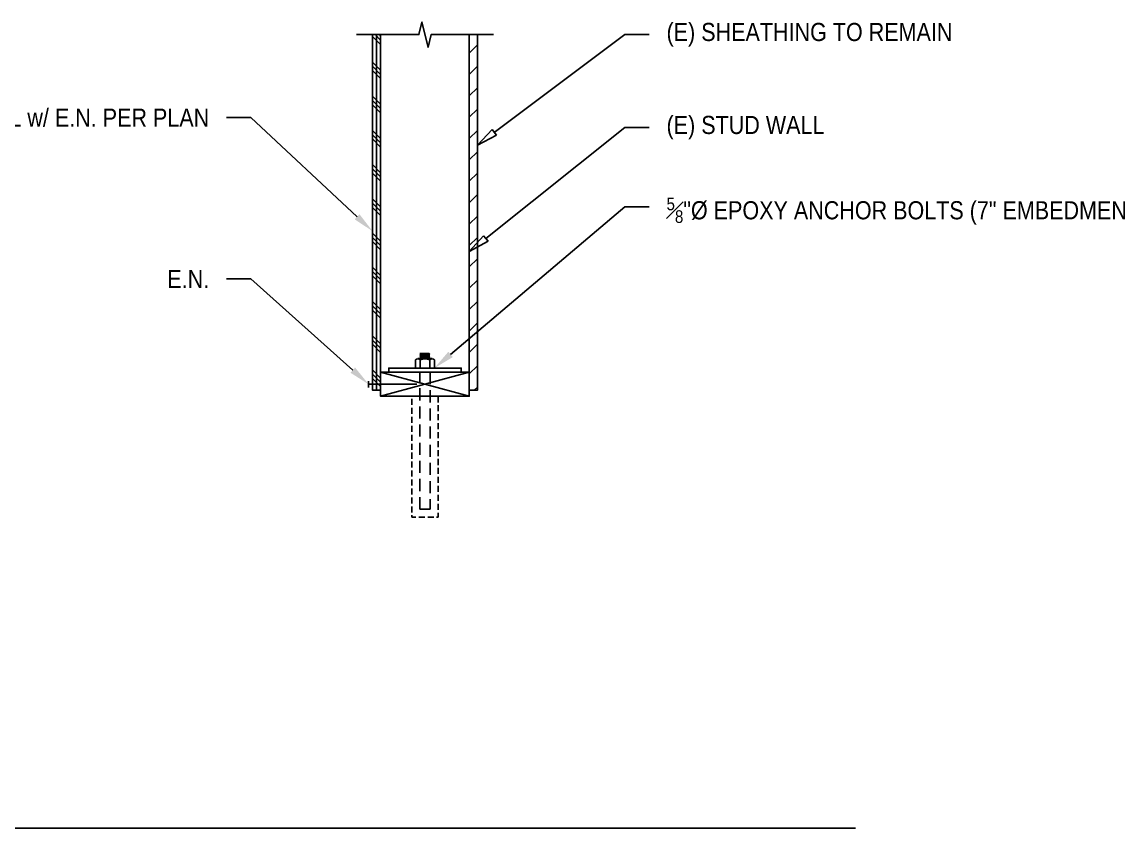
# Model space of a CAD drawing. Header units: inches. Extents: x -2661 to 42767, y -1222 to 9099.
# Drawn here: x 1818.1 to 1886.1, y 1316.5 to 1366.5 of the extents above; entities that cross this region are included whole.
import ezdxf
from ezdxf import colors
from ezdxf.entities.mleader import LeaderData, LeaderLine
from ezdxf.math import Vec2, Vec3

# ---------------------------------------------------------------- set-up
doc = ezdxf.new("R2010")
doc.units = ezdxf.units.IN
doc.header["$LTSCALE"] = 12
doc.header["$MEASUREMENT"] = 0
doc.linetypes.add('HIDDEN4', pattern=[0.09375, 0.0625, -0.03125])
doc.linetypes.add('HIDDEN8', pattern=[0.04625, 0.03125, -0.015])
doc.layers.get('0').update_dxf_attribs({"linetype": 'CONTINUOUS'})
for name, color, linetype in [('S-ANNO-NOTE', 4, 'CONTINUOUS'), ('S-ANNO-NOTE-EXIST', 251, 'CONTINUOUS'), ('S-BOLT', 2, 'CONTINUOUS'), ('S-BREAK', 2, 'CONTINUOUS'), ('S-EXISTING-WOOD', 1, 'CONTINUOUS'), ('S-NAIL', 2, 'CONTINUOUS'), ('S-SIMPSON', 2, 'CONTINUOUS'), ('S-WOOD', 3, 'CONTINUOUS')]:
    doc.layers.add(name, color=color, linetype=linetype)
doc.styles.add('Arial', font='arial.ttf', dxfattribs={"width": 0.85})

# ---------------------------------------------------------------- blocks, each defined once
blk = doc.blocks.new('NUT-SM-THREADS-new')
for p, q in [((0.39, 1.44), (-0.5, 1.44)), ((-0.5, 1.44), (-0.39, 1.37)), ((-0.5, 1.31), (-0.39, 1.37)), ((0.5, 1.25), (-0.5, 1.31)), ((-0.5, 1.31), (-0.39, 1.25)), ((-0.5, 1.19), (-0.39, 1.25)), ((0.5, 1.12), (-0.5, 1.19)), ((-0.5, 1.19), (-0.39, 1.12)), ((-0.5, 1.06), (-0.39, 1.12)), ((-0.39, 1.37), (0.39, 1.31)), ((-0.39, 1.25), (0.39, 1.19)), ((-0.39, 1.12), (0.39, 1.06)), ((0.5, 1.37), (-0.09, 1.41)), ((0.39, 1.44), (0.39, 1.44)), ((0.39, 1.44), (0.5, 1.37)), ((0.39, 1.31), (0.5, 1.37)), ((0.39, 1.31), (0.5, 1.25)), ((0.39, 1.19), (0.5, 1.25)), ((0.39, 1.19), (0.5, 1.12)), ((0.39, 1.06), (0.5, 1.12)), ((-0.94, 0.81), (-0.94, 0)), ((-0.94, 0), (-0.84, 0)), ((-0.84, 0), (0.84, 0)), ((-0.7, 0.94), (0.7, 0.94)), ((0.5, 1), (-0.5, 1.06)), ((-0.5, 1.06), (-0.39, 1)), ((-0.5, 0.94), (-0.39, 1)), ((-0.47, 0.81), (-0.47, 0)), ((-0.39, 1), (0.39, 0.94)), ((0.39, 1.06), (0.5, 1)), ((0.39, 0.94), (0.5, 1)), ((0.47, 0.81), (0.47, 0)), ((0.84, 0), (0.94, 0)), ((0.94, 0.81), (0.94, 0))]:
    blk.add_line(p, q)
for centre, radius, start, end in [((-0.7, 0.65), 0.283, 33.8901, 146.1099), ((0, -0.01), 0.943, 60.1583, 119.8417), ((0.7, 0.65), 0.283, 33.8901, 146.1099)]:
    blk.add_arc(centre, radius, start, end)
blk = doc.blocks.new('NUT-w-4.5in-WASHER')
at = {"layer": 'S-BOLT'}
blk.add_lwpolyline([(-2.25, 0), (2.25, 0), (2.25, 0.25), (-2.25, 0.25)], close=True, dxfattribs=at)
at = {"layer": 'S-BOLT', "xscale": 0.625, "yscale": 0.625, "zscale": 0.625}
blk.add_blockref('NUT-SM-THREADS-new', (0, 0.25), dxfattribs=at)
blk = doc.blocks.new('_ClosedBlank')
at = {"color": 0, "linetype": 'ByBlock', "lineweight": -2}
for p, q in [((-1, 0.167), (0, 0)), ((-1, 0.167), (-1, -0.167)), ((0, 0), (-1, -0.167))]:
    blk.add_line(p, q, dxfattribs=at)
blk = doc.blocks.new('*U1292')
at = {"color": 3}
blk.add_line((0.195, 0.25), (-0.195, 0.25), dxfattribs=at)
blk.add_line((0, 0.25), (0, -2.75))

msp = doc.modelspace()

# ---------------------------------------------------------------- hatches: boundary and pattern name
at = {"layer": 'S-EXISTING-WOOD'}
h = msp.add_hatch(dxfattribs=at)
h.set_pattern_fill('ANSI31', color=256, scale=7.5, style=0)
h.set_pattern_definition([(45, (1845.8364, 1348.6629), (-0.662913, 0.662913), [])])
h.paths.add_polyline_path([(1845.83637, 1365.71122), (1845.83637, 1343.66286), (1846.33637, 1343.66286), (1846.33637, 1365.71122)])
at = {"layer": 'S-WOOD'}
h = msp.add_hatch(dxfattribs=at)
h.set_pattern_fill('PLAST', color=1, scale=6, angle=-45, style=0)
h.set_pattern_definition([(315, (1812.4869, 1344.1629), (1.06066, 1.06066), []), (315, (1812.6195, 1344.2954), (1.06066, 1.06066), []), (315, (1812.752, 1344.428), (1.06066, 1.06066), [])])
h.paths.add_polyline_path([(1840.33637, 1365.71122), (1840.33637, 1343.66286), (1839.83637, 1343.66286), (1839.83637, 1365.71122)])

# ---------------------------------------------------------------- linework, layer by layer
at = {"layer": 'S-ANNO-NOTE', "color": 6}
msp.add_line((1769.0403, 1316.52114), (1869.79205, 1316.52114), dxfattribs=at)
at = {"layer": 'S-BOLT', "linetype": 'HIDDEN4'}
msp.add_lwpolyline([(1842.77097, 1344.78786), (1843.40176, 1344.78786), (1843.40176, 1336.28786), (1842.77097, 1336.28786)], close=True, dxfattribs=at)
at = {"layer": 'S-BREAK'}
msp.add_lwpolyline([(1847.33637, 1365.71122), (1843.46494, 1365.71122), (1843.27565, 1364.93287), (1842.89708, 1366.48957), (1842.70779, 1365.71122), (1838.83637, 1365.71122)], dxfattribs=at)
at = {"layer": 'S-EXISTING-WOOD'}
for p, q in [((1845.83637, 1344.78786), (1840.33637, 1343.28786)), ((1840.33637, 1344.78786), (1845.83637, 1343.28786))]:
    msp.add_line(p, q, dxfattribs=at)
msp.add_lwpolyline([(1840.33637, 1365.71122), (1840.33637, 1344.78786), (1845.83637, 1344.78786), (1845.83637, 1365.71122)], dxfattribs=at)
for points in [[(1845.83637, 1365.71122), (1845.83637, 1343.66286), (1846.33637, 1343.66286), (1846.33637, 1365.71122)], [(1845.83637, 1344.78786), (1845.83637, 1343.28786), (1840.33637, 1343.28786), (1840.33637, 1344.78786)]]:
    msp.add_lwpolyline(points, close=True, dxfattribs=at)
at = {"layer": 'S-SIMPSON', "linetype": 'HIDDEN8', "flags": 128}
msp.add_lwpolyline([(1843.90176, 1343.28786), (1843.90176, 1335.78786), (1842.27097, 1335.78786), (1842.27097, 1343.28786)], dxfattribs=at)
at = {"layer": 'S-WOOD', "color": 1}
msp.add_line((1840.08637, 1365.71122), (1840.08637, 1343.66286), dxfattribs=at)
at = {"layer": 'S-WOOD'}
msp.add_lwpolyline([(1840.33637, 1365.71122), (1840.33637, 1343.66286), (1839.83637, 1343.66286), (1839.83637, 1365.71122)], close=True, dxfattribs=at)

# ---------------------------------------------------------------- block references
at = {"layer": 'S-NAIL', "color": 1, "xscale": -1, "rotation": 90}
msp.add_blockref('*U1292', (1839.83637, 1344.03786), dxfattribs=at)
at = {"layer": 'S-SIMPSON'}
msp.add_blockref('NUT-w-4.5in-WASHER', (1843.08637, 1344.78786), dxfattribs=at)

# ---------------------------------------------------------------- leaders
at = {"layer": 'S-ANNO-NOTE'}
ml = msp.add_multileader_mtext('Standard', dxfattribs=at)
ml.set_content('SHEAR WALL w/ E.N. PER PLAN', color=4, style='Arial')
ml.set_leader_properties(color=2)
ml.build(insert=Vec2(0, 0))
ml.multileader.update_dxf_attribs({"dogleg_length": 0.36, "arrow_head_size": 1.3125, "scale": 12})
ctx = ml.context
ctx.base_point, ctx.scale, ctx.char_height, ctx.arrow_head_size, ctx.landing_gap_size, ctx.plane_origin = Vec3(1818.3628, 1360.56534), 12, 1.125, 1.3125, 1.08, Vec3(1874.34496, 1656.26548)
ctx.text_align_type = 2
notes = []
notes.append((ctx, [(0, (1, 1, 0), (1832.28129, 1360.56534), (-1, 0), 1.5, [(0, [(1839.83637, 1353.5244)], 0, [])])]))
ctx.mtext.insert, ctx.mtext.width, ctx.mtext.defined_height, ctx.mtext.alignment, ctx.mtext.flow_direction = Vec3(1829.70129, 1361.12822), 10.3297485, 3.69153, 3, 5
ml = msp.add_multileader_mtext('Standard', dxfattribs=at)
ml.set_content('SHEAR WALL w/ E.N. PER PLAN', color=4, style='Arial')
ml.set_leader_properties(color=2)
ml.build(insert=Vec2(0, 0))
ml.multileader.update_dxf_attribs({"dogleg_length": 0.36, "arrow_head_size": 1.3125, "scale": 12})
ctx = ml.context
ctx.base_point, ctx.scale, ctx.char_height, ctx.arrow_head_size, ctx.landing_gap_size, ctx.plane_origin = Vec3(1906.33627, 1360.56534), 12, 1.125, 1.3125, 1.08, Vec3(1962.31843, 1656.26548)
ctx.text_align_type = 2
notes.append((ctx, [(0, (1, 1, 0), (1920.25476, 1360.56534), (-1, 0), 1.5, [(0, [(1927.80984, 1353.5244)], 0, [])])]))
ctx.mtext.insert, ctx.mtext.width, ctx.mtext.defined_height, ctx.mtext.alignment, ctx.mtext.flow_direction = Vec3(1917.67476, 1361.12822), 10.3297485, 3.69153, 3, 5
ml = msp.add_multileader_mtext('Standard', dxfattribs=at)
ml.set_content('\\A1;{\\H0.7x;\\C4;\\S5#8;\\H1.4286x;"%%C EPOXY ANCHOR BOLTS (7" EMBEDMENT\\H0.99998x;) }AT SPACING PER SHEAR WALL SCHEDULE', color=4, style='Arial')
ml.set_leader_properties(color=2)
ml.build(insert=Vec2(0, 0))
ml.multileader.update_dxf_attribs({"dogleg_length": 0.36, "arrow_head_size": 1.3125, "scale": 12})
ctx = ml.context
ctx.base_point, ctx.scale, ctx.char_height, ctx.arrow_head_size, ctx.landing_gap_size, ctx.plane_origin = Vec3(1856.99484, 1355.03849), 12, 1.125, 1.3125, 1.08, Vec3(1820.66371, 1653.37331)
notes.append((ctx, [(0, (1, 1, 0), (1855.49484, 1355.03849), (1, 0), 1.5, [(0, [(1843.67296, 1345.03786)], 0, [])])]))
ctx.mtext.insert, ctx.mtext.width, ctx.mtext.flow_direction = Vec3(1858.07484, 1355.61058), 17.75, 5
ml = msp.add_multileader_mtext('Standard', dxfattribs=at)
ml.set_content('E.N.', color=4, style='Arial')
ml.set_leader_properties(color=2)
ml.build(insert=Vec2(0, 0))
ml.multileader.update_dxf_attribs({"dogleg_length": 0.36, "arrow_head_size": 1.3125, "scale": 12})
ctx = ml.context
ctx.base_point, ctx.scale, ctx.char_height, ctx.arrow_head_size, ctx.landing_gap_size, ctx.plane_origin = Vec3(1826.24502, 1350.56534), 12, 1.125, 1.3125, 1.08, Vec3(1874.34496, 1646.26548)
ctx.text_align_type = 2
notes.append((ctx, [(0, (1, 1, 0), (1832.28129, 1350.56534), (-1, 0), 1.5, [(0, [(1839.58637, 1344.03786)], 0, [])])]))
ctx.mtext.insert, ctx.mtext.width, ctx.mtext.defined_height, ctx.mtext.alignment, ctx.mtext.flow_direction = Vec3(1829.70129, 1351.12784), 2.4931949, 3.69153, 3, 5
at = {"layer": 'S-ANNO-NOTE-EXIST'}
ml = msp.add_multileader_mtext('Standard', dxfattribs=at)
ml.set_content('{\\C256;(E) SHEATHING TO REMAIN}', color=4, style='Arial')
ml.set_leader_properties(color=256)
ml.set_arrow_properties(name='CLOSEDBLANK')
ml.build(insert=Vec2(0, 0))
ml.multileader.update_dxf_attribs({"dogleg_length": 0.36, "arrow_head_size": 1.3125, "scale": 12})
ctx = ml.context
ctx.base_point, ctx.scale, ctx.char_height, ctx.arrow_head_size, ctx.landing_gap_size, ctx.plane_origin = Vec3(1856.99484, 1365.71122), 12, 1.125, 1.3125, 1.08, Vec3(1889.62475, 1651.12113)
notes.append((ctx, [(1, (1, 1, 0), (1855.49484, 1365.71122), (1, 0), 1.5, [(0, [(1846.33637, 1358.85883)], 0, [])])]))
ctx.mtext.insert, ctx.mtext.width, ctx.mtext.flow_direction = Vec3(1858.07484, 1366.43909), 17.6399079, 5
ml = msp.add_multileader_mtext('Standard', dxfattribs=at)
ml.set_content('{\\C256;(E) STUD WALL}', color=4, style='Arial')
ml.set_leader_properties(color=256)
ml.set_arrow_properties(name='CLOSEDBLANK')
ml.build(insert=Vec2(0, 0))
ml.multileader.update_dxf_attribs({"dogleg_length": 0.36, "arrow_head_size": 1.3125, "scale": 12})
ctx = ml.context
ctx.base_point, ctx.scale, ctx.char_height, ctx.arrow_head_size, ctx.landing_gap_size, ctx.plane_origin = Vec3(1856.99484, 1359.94784), 12, 1.125, 1.3125, 1.08, Vec3(1889.62475, 1645.35775)
notes.append((ctx, [(1, (1, 1, 0), (1855.49484, 1359.94784), (1, 0), 1.5, [(0, [(1845.83637, 1352.25698)], 0, [])])]))
ctx.mtext.insert, ctx.mtext.width, ctx.mtext.flow_direction = Vec3(1858.07484, 1360.67572), 9.7609558, 5
for ctx, leaders in notes:
    for number, flags, end, landing, length, lines in leaders:
        leader = LeaderData()
        leader.index, (leader.has_last_leader_line, leader.has_dogleg_vector, leader.attachment_direction) = number, flags
        leader.last_leader_point, leader.dogleg_vector, leader.dogleg_length = Vec3(end), Vec3(landing), length
        for number, points, colour, breaks in lines:
            line = LeaderLine()
            line.index, line.vertices, line.color, line.breaks = number, Vec3.list(points), colors.encode_raw_color(colour), breaks
            leader.lines.append(line)
        ctx.leaders.append(leader)

doc.saveas('drawing.dxf')
